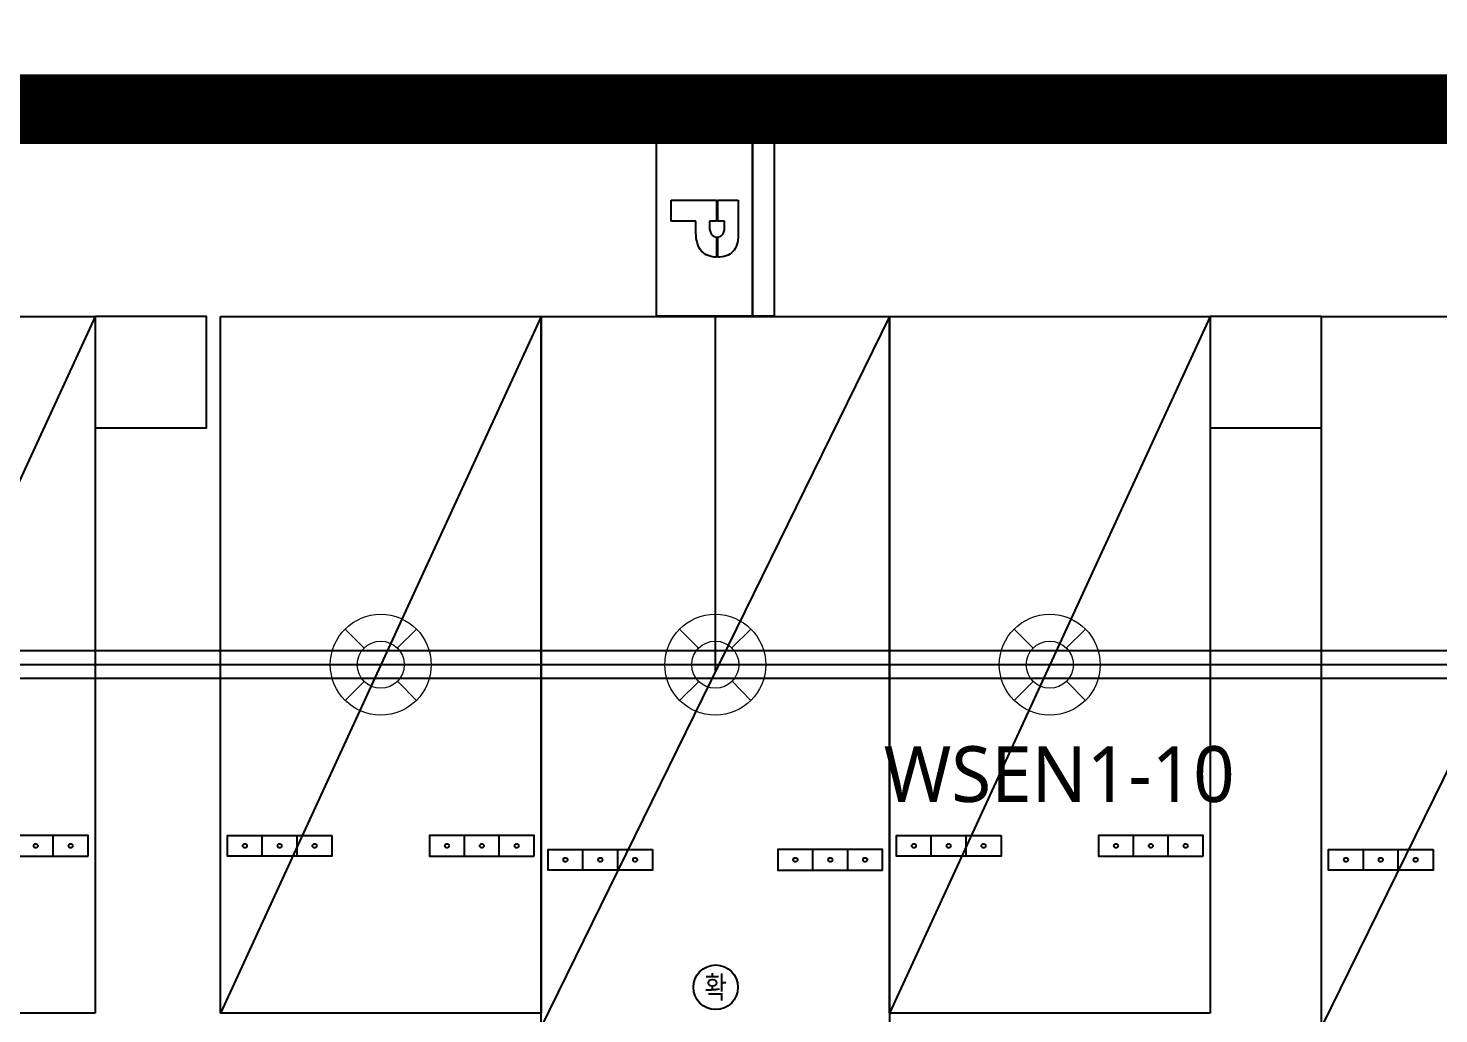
# Model space of a CAD drawing. Header units: millimetres. Extents: x -38475 to 94728, y -31127 to 90245.
# Drawn here: x 51995 to 62116, y 3190 to 10263 of the extents above; entities that cross this region are included whole.
import ezdxf
from ezdxf.enums import TextEntityAlignment as Align

# ---------------------------------------------------------------- set-up
doc = ezdxf.new("R2010")
doc.units = ezdxf.units.MM
doc.linetypes.add('AUDIT_D_080121100638-0', pattern=[0])
doc.linetypes.add('HIDDEN', pattern=[9.525, 6.35, -3.175])
for name, color, linetype in [('e-plan', 9, 'Continuous'), ('E-TEXT', 6, 'Continuous'), ('구역', 5, 'Continuous'), ('레이스웨이', 3, 'Continuous'), ('만공차등', 6, 'Continuous'), ('유도배선', 6, 'Continuous')]:
    doc.layers.add(name, color=color, linetype=linetype)
doc.layers.add('초음파센서', color=1, linetype='AUDIT_D_080121100638-0', lineweight=13)
doc.styles.add('1', font='malgun_0.ttf')
doc.styles.add('xr_plan$0$신화문자', font='malgun_0.ttf', dxfattribs={"width": 0.9})

# ---------------------------------------------------------------- blocks, each defined once
blk = doc.blocks.new('xr_plan$0$확장형주차')
at = {"layer": 'e-plan', "linetype": 'Continuous'}
blk.add_line((2500, 5100), (0, 0), dxfattribs=at)
at = {"layer": 'e-plan'}
for p, q in [((0, 0), (0, 5100)), ((0, 5100), (2500, 5100)), ((2500, 5100), (2500, 0)), ((300, 1125), (300, 1275)), ((550, 1125), (550, 1275)), ((1950, 1125), (1950, 1275)), ((2200, 1125), (2200, 1275)), ((2500, 0), (0, 0))]:
    blk.add_line(p, q, dxfattribs=at)
for points in [[(800, 1275), (800, 1125), (50, 1125), (50, 1275)], [(2450, 1125), (2450, 1275), (1700, 1275), (1700, 1125)]]:
    blk.add_lwpolyline(points, close=True, dxfattribs=at)
for centre, radius in [((175, 1200), 15), ((425, 1200), 15), ((675, 1200), 15), ((1825, 1200), 15), ((2075, 1200), 15), ((2325, 1200), 15), ((1253, 285), 160)]:
    blk.add_circle(centre, radius, dxfattribs=at)
at = {"layer": 'e-plan', "style": 'xr_plan$0$신화문자', "width": 0.8}
blk.add_text('확', height=160, dxfattribs=at).set_placement((1253, 285), align=Align.MIDDLE_CENTER)
blk = doc.blocks.new('xr_plan$0$직각주차')
at = {"layer": 'e-plan'}
for p, q in [((2300, 5000), (0, 0)), ((0, 0), (0, 5000)), ((0, 5000), (2300, 5000)), ((2300, 5000), (2300, 0)), ((300, 1125), (300, 1275)), ((550, 1125), (550, 1275)), ((1750, 1125), (1750, 1275)), ((2000, 1125), (2000, 1275)), ((2300, 0), (0, 0))]:
    blk.add_line(p, q, dxfattribs=at)
for points in [[(800, 1275), (800, 1125), (50, 1125), (50, 1275)], [(2250, 1125), (2250, 1275), (1500, 1275), (1500, 1125)]]:
    blk.add_lwpolyline(points, close=True, dxfattribs=at)
for centre in [(175, 1200), (425, 1200), (675, 1200), (1625, 1200), (1875, 1200), (2125, 1200)]:
    blk.add_circle(centre, 15, dxfattribs=at)
blk = doc.blocks.new('Xref-지하2층')
at = {"layer": 'e-plan'}
for points in [[(56000, 19300), (56800, 19300), (56800, 20100), (56000, 20100)], [(64000, 19300), (64800, 19300), (64800, 20100), (64000, 20100)]]:
    blk.add_lwpolyline(points, close=True, dxfattribs=at)
at = {"layer": 'e-plan', "linetype": 'Continuous'}
for name, p in [('xr_plan$0$직각주차', (53700, 15100)), ('xr_plan$0$직각주차', (56900, 15100)), ('xr_plan$0$확장형주차', (59200, 15000)), ('xr_plan$0$직각주차', (61700, 15100)), ('xr_plan$0$확장형주차', (64800, 15000))]:
    blk.add_blockref(name, p, dxfattribs=at)
blk = doc.blocks.new('A$C61602750')
at = {"layer": 'e-plan'}
blk.add_blockref('Xref-지하2층', (-3525, -11905), dxfattribs=at)
blk = doc.blocks.new('센서')
at = {"layer": '초음파센서'}
for p, q in [((-256, 256), (-120, 119)), ((119, 120), (256, 256)), ((-256, -256), (-119, -120)), ((120, -119), (256, -256))]:
    blk.add_line(p, q, dxfattribs=at)
for major_axis, start_param, end_param in [((0, 362), 2.801804347482335, 9.08498965466192), ((0, 169), 2.862310370331366, 9.145495677510953)]:
    blk.add_ellipse((0, 0), major_axis=major_axis, ratio=1, start_param=start_param, end_param=end_param, dxfattribs=at)
blk = doc.blocks.new('만공차등')
at = {"layer": '만공차등', "color": 2}
for p, q in [((256.2, 772.8), (1281.1, 772.8)), ((256.2, 85.9), (256.2, 772.8)), ((1281.1, 772.8), (1281.1, 85.9)), ((1281.1, 646.8), (256.2, 646.8)), ((256.2, 646.8), (1281.1, 646.8)), ((602, 441.7), (723.9, 441.7)), ((602, 436.5), (723.9, 436.5)), ((817.1, 441.7), (935.3, 441.7)), ((817.1, 436.5), (935.2, 436.5)), ((1281.1, 85.9), (256.2, 85.9))]:
    blk.add_line(p, q, dxfattribs=at)
for points in [[(602, 562.7), (602, 562.7), (803.8, 562.7), (803.8, 562.7)], [(602, 441.7), (602, 509.2), (602, 562.7), (602, 562.7)], [(803.8, 562.7), (847.7, 562.7), (880.6, 552.3), (902.5, 531.4)], [(602, 170), (602, 170), (602, 321.7), (602, 436.5)], [(758.5, 482.9), (758.5, 482.9), (723.9, 482.9), (723.9, 482.9)], [(723.9, 482.9), (723.9, 482.9), (723.9, 462.7), (723.9, 441.7)], [(723.9, 436.5), (723.9, 415.5), (723.9, 395.3), (723.9, 395.3)], [(804.8, 470), (796.6, 478.6), (781.2, 482.9), (758.5, 482.9)], [(802.9, 407.5), (811.9, 415.1), (816.6, 424.8), (817.1, 436.5)], [(817.1, 441.7), (816.4, 452.7), (812.4, 462.2), (804.8, 470)], [(935.2, 436.5), (934.1, 399.5), (922.2, 370.5), (899.5, 349.2)], [(723.9, 395.3), (723.9, 395.3), (753.7, 395.3), (753.7, 395.3)], [(753.7, 395.3), (777.1, 395.3), (793.5, 399.3), (802.9, 407.5)], [(899.5, 349.2), (875.7, 326.9), (839.3, 315.7), (790.4, 315.7)], [(790.4, 315.7), (790.4, 315.7), (723.9, 315.7), (723.9, 315.7)], [(723.9, 315.7), (723.9, 315.7), (723.9, 170), (723.9, 170)], [(723.9, 170), (723.9, 170), (602, 170), (602, 170)]]:
    blk.add_open_spline(points, degree=3, dxfattribs=at)
blk.add_open_spline([(902.5, 531.4), (924.3, 510.5), (935.3, 480.7), (935.3, 442.2), (935.3, 442), (935.3, 441.8), (935.3, 441.7)], degree=3, knots=[0.4989771, 0.4989771, 0.4989771, 0.4989771, 0.9979543, 0.9979543, 0.9979543, 1, 1, 1, 1], dxfattribs=at)

msp = doc.modelspace()

# ---------------------------------------------------------------- linework, layer by layer
at = {"layer": '구역', "color": 7, "linetype": 'HIDDEN', "ltscale": 2, "const_width": 500}
msp.add_lwpolyline([(37001, 45891), (54848, 45891), (54848, 50267), (94478, 50267), (94478, 7766), (81998, 7766), (81998, 9681), (37001, 9681)], dxfattribs=at)
msp.add_lwpolyline([(37001, -26096), (94478, -26096), (94478, 7766), (81998, 7766), (81998, 9681), (37001, 9681)], close=True, dxfattribs=at)
at = {"layer": '레이스웨이'}
for points in [[(37375, -21055), (79175, -21055), (79175, 5795), (46625, 5795), (46625, -10805)], [(37375, -20855), (78975, -20855), (78975, 5595), (46825, 5595), (46825, -10805)]]:
    msp.add_lwpolyline(points, dxfattribs=at)
at = {"layer": '만공차등', "color": 4, "linetype": 'Continuous', "ltscale": 2}
msp.add_lwpolyline([(56925, 8195), (56925, 5645)], dxfattribs=at)
at = {"layer": '유도배선'}
msp.add_lwpolyline([(37375, -20955), (79075, -20955), (79075, 5695), (46725, 5695), (46725, -10805)], dxfattribs=at)

# ---------------------------------------------------------------- block references
at = {"layer": 'e-plan'}
msp.add_blockref('A$C61602750', (0, 0), dxfattribs=at)
at = {"layer": '만공차등', "xscale": 1.226069819647817, "yscale": 1.226069819647817, "zscale": 1.226069819647817, "rotation": 270}
msp.add_blockref('만공차등', (56399, 9766), dxfattribs=at)
at = {"layer": '초음파센서'}
for p in [(54525, 5695), (56925, 5695), (59325, 5695)]:
    msp.add_blockref('센서', p, dxfattribs=at)

# ---------------------------------------------------------------- texts
at = {"layer": 'E-TEXT', "style": '1'}
msp.add_text('WSEN1-10', height=400, dxfattribs=at).set_placement((59393, 4910), align=Align.MIDDLE_CENTER)

doc.saveas('drawing.dxf')
